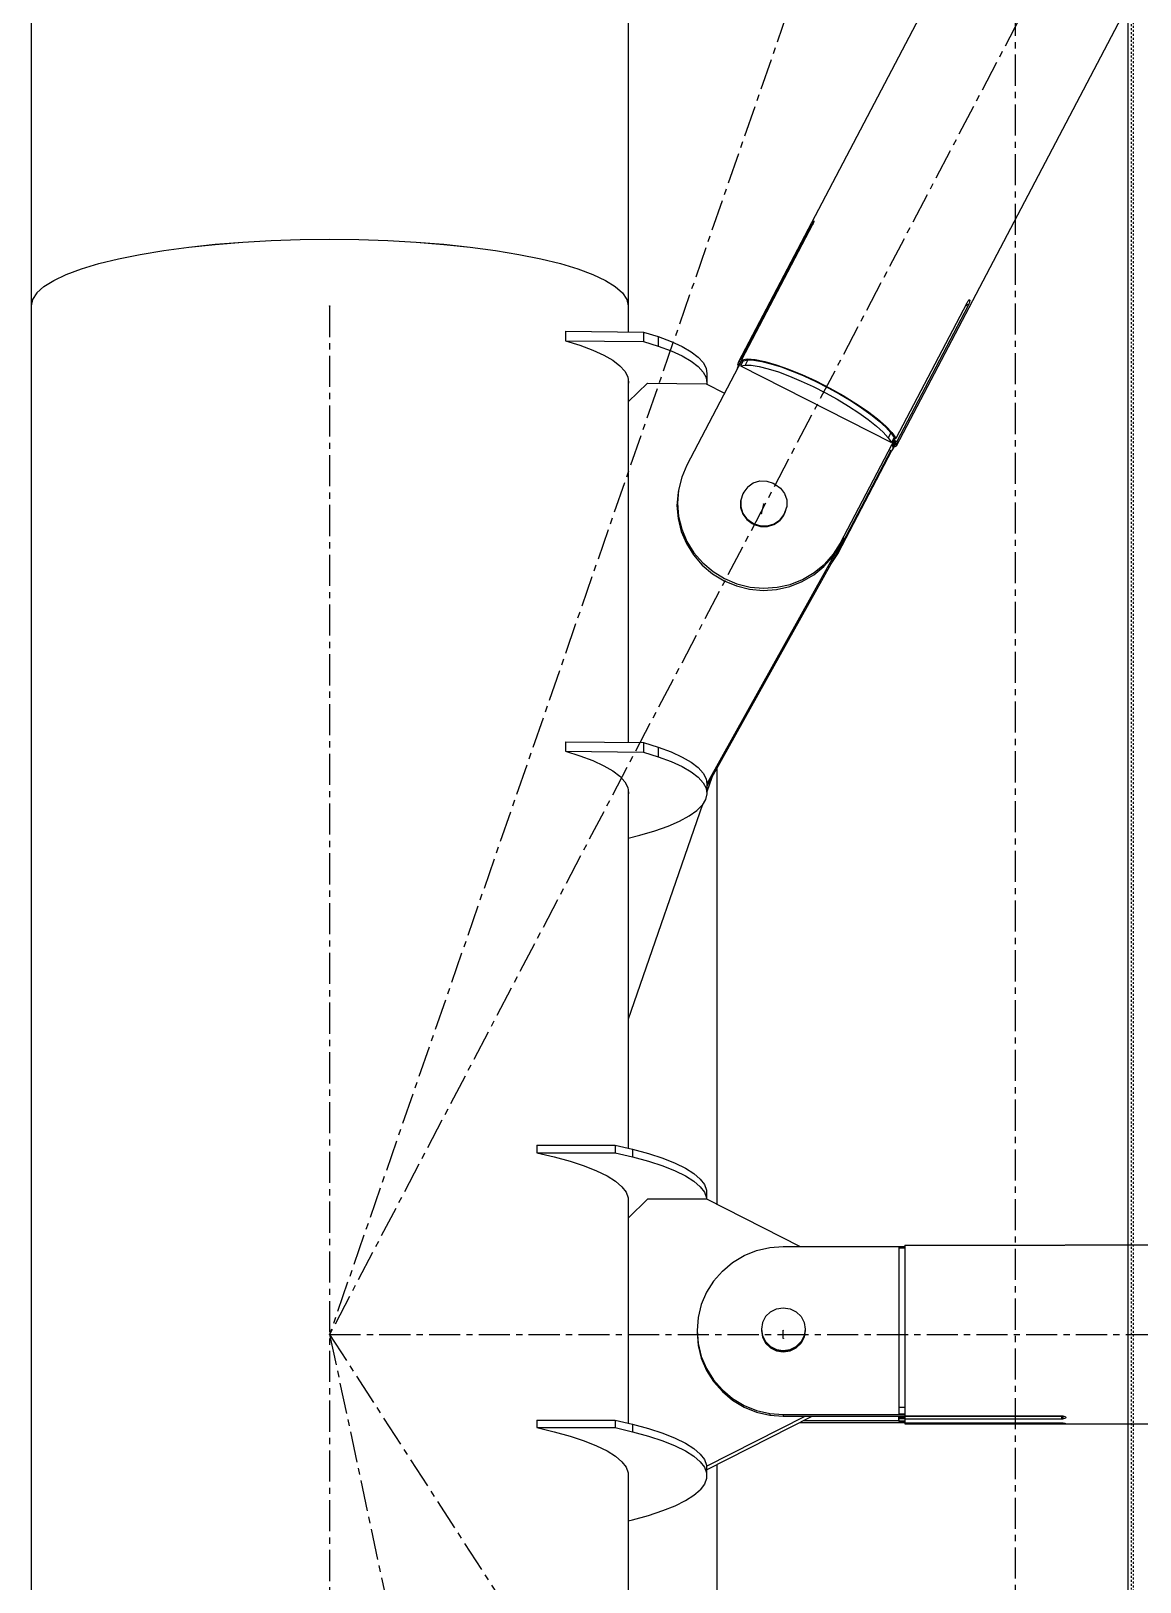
# Model space of a CAD drawing. Header units: millimetres. Extents: x 5143 to 30813, y 232 to 21408.
# Drawn here: x 22823.8 to 23106.8, y 18957.1 to 19352.9 of the extents above; entities that cross this region are included whole.
import ezdxf

# ---------------------------------------------------------------- set-up
doc = ezdxf.new("R2010")
doc.units = ezdxf.units.MM
doc.header["$LTSCALE"] = 0.25
for name, pattern in [('CENTER', [50.8, 31.75, -6.35, 6.35, -6.35]), ('XKITLINE00', [0]), ('XKITLINE02', [4, 2, -2])]:
    doc.linetypes.add(name, pattern=pattern)

msp = doc.modelspace()

# ---------------------------------------------------------------- linework, layer by layer
at = {"color": 8, "linetype": 'CENTER'}
for p, q in [((23075, 20197.81), (23075, 18543.85)), ((23430, 20030.97), (22900, 19020.27)), ((23075, 19525.62), (22900, 19020.27)), ((22900, 19282.77), (22900, 17654.86)), ((23010.76, 19232.18), (23010.19, 19229.73)), ((22899.99, 19020.27), (23429.99, 19020.28)), ((22900, 19020.27), (23075, 18200.27)), ((22900, 19020.27), (23430, 18200.27)), ((23015.8, 19019.27), (23015.8, 19021.28))]:
    msp.add_line(p, q, dxfattribs=at)
at = {"color": 8, "linetype": 'XKITLINE00'}
for p, q in [((22823.8, 20047.68), (22823.8, 19282.77)), ((22976.2, 19986.9), (22976.2, 19282.77)), ((23266.44, 19768.24), (23004.38, 19268.5)), ((23306.7, 19746.68), (23044.64, 19246.95)), ((23022.65, 19303.14), (23004.53, 19268.6)), ((23023.23, 19303.52), (23005.12, 19268.97)), ((23022.82, 19303.45), (23022.65, 19303.14)), ((23022.65, 19303.14), (23022.95, 19302.98)), ((23022.99, 19303.75), (23022.82, 19303.45)), ((23022.82, 19303.45), (23023.12, 19303.29)), ((23023.17, 19304.02), (23022.99, 19303.75)), ((23023.32, 19304.24), (23023.17, 19304.02)), ((23023.38, 19303.81), (23023.23, 19303.52)), ((23023.45, 19304.41), (23023.32, 19304.24)), ((23023.5, 19304.07), (23023.38, 19303.81)), ((23023.45, 19304.41), (23023.55, 19304.49)), ((23023.58, 19304.28), (23023.5, 19304.07)), ((23023.55, 19304.49), (23023.61, 19304.5)), ((23023.62, 19304.43), (23023.58, 19304.28)), ((23023.61, 19304.5), (23023.62, 19304.43)), ((22857.66, 19296.92), (22864.07, 19297.77)), ((22857.66, 19296.91), (22864.07, 19297.76)), ((22864.07, 19297.77), (22870.83, 19298.49)), ((22864.07, 19297.76), (22870.83, 19298.48)), ((22870.83, 19298.49), (22877.88, 19299.05)), ((22870.83, 19298.48), (22877.88, 19299.04)), ((22877.88, 19299.05), (22885.13, 19299.46)), ((22877.88, 19299.04), (22885.13, 19299.45)), ((22885.13, 19299.46), (22892.53, 19299.7)), ((22885.13, 19299.45), (22892.53, 19299.69)), ((22892.53, 19299.7), (22900, 19299.78)), ((22892.53, 19299.69), (22900, 19299.77)), ((22900, 19299.78), (22907.46, 19299.7)), ((22900, 19299.77), (22907.46, 19299.69)), ((22907.46, 19299.7), (22914.86, 19299.46)), ((22907.46, 19299.69), (22914.86, 19299.45)), ((22914.86, 19299.46), (22922.12, 19299.05)), ((22914.86, 19299.45), (22922.12, 19299.04)), ((22922.12, 19299.05), (22929.16, 19298.49)), ((22922.12, 19299.04), (22929.16, 19298.48)), ((22929.16, 19298.49), (22935.92, 19297.77)), ((22929.16, 19298.48), (22935.92, 19297.76)), ((22935.92, 19297.77), (22942.33, 19296.92)), ((22935.92, 19297.76), (22942.33, 19296.91)), ((22836.64, 19292.22), (22841.09, 19293.56)), ((22836.64, 19292.22), (22841.09, 19293.56)), ((22841.09, 19293.56), (22846.11, 19294.8)), ((22841.09, 19293.56), (22846.11, 19294.79)), ((22846.11, 19294.8), (22851.65, 19295.92)), ((22846.11, 19294.79), (22851.65, 19295.91)), ((22851.65, 19295.92), (22857.66, 19296.92)), ((22851.65, 19295.91), (22857.66, 19296.91)), ((22942.33, 19296.92), (22948.34, 19295.92)), ((22942.33, 19296.91), (22948.34, 19295.91)), ((22948.34, 19295.92), (22953.88, 19294.8)), ((22948.34, 19295.91), (22953.88, 19294.79)), ((22953.88, 19294.8), (22958.9, 19293.56)), ((22953.88, 19294.79), (22958.9, 19293.56)), ((22958.9, 19293.56), (22963.35, 19292.22)), ((22958.9, 19293.56), (22963.35, 19292.22)), ((22827.08, 19287.71), (22829.6, 19289.28)), ((22829.6, 19289.28), (22832.79, 19290.79)), ((22832.79, 19290.79), (22836.64, 19292.22)), ((22832.79, 19290.79), (22836.64, 19292.22)), ((22963.35, 19292.22), (22967.2, 19290.79)), ((22963.35, 19292.22), (22967.2, 19290.79)), ((22967.2, 19290.79), (22970.39, 19289.28)), ((22970.39, 19289.28), (22972.91, 19287.71)), ((22825.26, 19286.09), (22824.16, 19284.44)), ((22825.26, 19286.09), (22824.16, 19284.44)), ((22825.26, 19286.09), (22827.08, 19287.71)), ((22825.26, 19286.09), (22827.08, 19287.71)), ((22972.91, 19287.71), (22974.73, 19286.09)), ((22972.91, 19287.71), (22974.73, 19286.09)), ((22974.73, 19286.09), (22975.83, 19284.44)), ((22974.73, 19286.09), (22975.83, 19284.44)), ((22824.16, 19284.44), (22823.8, 19282.77)), ((22824.16, 19284.44), (22823.8, 19282.77)), ((22823.8, 19282.77), (22823.8, 17654.86)), ((22975.83, 19284.44), (22976.2, 19282.77)), ((22975.83, 19284.44), (22976.2, 19282.77)), ((22976.2, 19282.77), (22976.2, 19276.15)), ((23062.62, 19283.5), (23044.51, 19248.95)), ((23062.89, 19282.69), (23044.77, 19248.15)), ((23062.36, 19282.96), (23062.89, 19282.69)), ((23062.51, 19283.28), (23063.04, 19283.01)), ((23062.79, 19283.78), (23062.62, 19283.5)), ((23062.95, 19284.02), (23062.79, 19283.78)), ((23063.04, 19283.01), (23062.89, 19282.69)), ((23063.09, 19284.2), (23062.95, 19284.02)), ((23063.17, 19283.33), (23063.04, 19283.01)), ((23063.09, 19284.2), (23063.22, 19284.3)), ((23063.28, 19283.63), (23063.17, 19283.33)), ((23063.22, 19284.3), (23063.31, 19284.32)), ((23063.35, 19283.9), (23063.28, 19283.63)), ((23063.31, 19284.32), (23063.37, 19284.26)), ((23063.38, 19284.11), (23063.35, 19283.9)), ((23063.37, 19284.26), (23063.38, 19284.11)), ((22960.18, 19276.34), (22960.18, 19273.9)), ((22960.18, 19276.34), (22980.15, 19276.11)), ((22960.18, 19273.9), (22963.91, 19272.74)), ((22960.18, 19273.9), (22980.15, 19273.67)), ((22980.15, 19276.11), (22980.15, 19273.67)), ((22980.15, 19276.11), (22983.88, 19274.94)), ((22980.15, 19273.67), (22983.88, 19272.5)), ((22983.88, 19274.94), (22983.88, 19272.5)), ((22983.88, 19274.94), (22987.16, 19273.71)), ((22987.16, 19273.71), (22989.96, 19272.42)), ((22963.91, 19272.74), (22967.18, 19271.51)), ((22967.18, 19271.51), (22969.99, 19270.22)), ((22969.99, 19270.22), (22972.3, 19268.89)), ((22983.88, 19272.5), (22987.16, 19271.27)), ((22987.16, 19271.27), (22989.96, 19269.99)), ((22989.96, 19272.42), (22992.27, 19271.09)), ((22989.96, 19269.99), (22992.27, 19268.65)), ((22992.27, 19271.09), (22994.07, 19269.72)), ((22994.07, 19269.72), (22995.34, 19268.31)), ((22972.3, 19268.89), (22974.09, 19267.51)), ((22974.09, 19267.51), (22975.37, 19266.11)), ((22975.37, 19266.11), (22976.11, 19264.69)), ((23005.21, 19268.9), (22991.18, 19242.13)), ((22992.27, 19268.65), (22994.07, 19267.28)), ((22994.07, 19267.28), (22995.34, 19265.88)), ((22995.34, 19268.31), (22996.09, 19266.89)), ((22995.34, 19265.88), (22996.09, 19264.46)), ((22996.09, 19266.89), (22996.29, 19265.46)), ((22996.29, 19265.46), (22996.29, 19263.03)), ((23003.94, 19266.54), (23003.93, 19266.45)), ((23004.06, 19266.84), (23003.94, 19266.54)), ((23004.73, 19268.14), (23004.06, 19266.84)), ((23004.26, 19267.1), (23004.06, 19266.84)), ((23004.38, 19268.5), (23004.14, 19267.63)), ((23004.14, 19267.63), (23004.25, 19267.3)), ((23004.25, 19267.3), (23004.29, 19267.28)), ((23004.94, 19268.39), (23004.26, 19267.1)), ((23004.38, 19268.5), (23004.53, 19268.6)), ((23004.53, 19268.6), (23004.95, 19268.39)), ((23004.94, 19268.39), (23004.73, 19268.14)), ((23005.54, 19268.76), (23004.86, 19267.46)), ((23004.86, 19267.46), (23006.04, 19267.68)), ((23004.86, 19267.46), (23043.38, 19247.89)), ((23005.12, 19268.97), (23005.23, 19269.04)), ((23005.12, 19268.97), (23005.54, 19268.76)), ((23005.21, 19268.9), (23005.53, 19268.74)), ((23005.23, 19269.04), (23006.66, 19269.24)), ((23005.27, 19268.9), (23005.26, 19268.88)), ((23005.54, 19268.76), (23006.71, 19268.98)), ((23006.71, 19268.98), (23006.04, 19267.68)), ((23006.04, 19267.68), (23007.63, 19267.63)), ((23006.66, 19269.24), (23008.64, 19269.09)), ((23006.71, 19268.98), (23008.31, 19268.93)), ((23007.63, 19267.63), (23009.62, 19267.32)), ((23008.31, 19268.93), (23010.3, 19268.61)), ((23008.64, 19269.09), (23011.1, 19268.6)), ((23009.62, 19267.32), (23011.94, 19266.74)), ((23010.3, 19268.61), (23012.62, 19268.03)), ((23011.1, 19268.6), (23013.97, 19267.77)), ((23011.94, 19266.74), (23014.56, 19265.91)), ((23012.62, 19268.03), (23015.24, 19267.21)), ((23013.97, 19267.77), (23017.16, 19266.64)), ((23014.56, 19265.91), (23017.39, 19264.86)), ((23015.24, 19267.21), (23018.07, 19266.15)), ((23017.16, 19266.64), (23020.57, 19265.24)), ((23018.07, 19266.15), (23021.06, 19264.9)), ((22976.11, 19264.69), (22976.32, 19263.26)), ((22976.2, 19264.11), (22976.2, 19171.36)), ((22976.32, 19263.26), (22976.2, 19262.73)), ((22976.2, 19258.27), (22981.14, 19263.05)), ((22981.14, 19263.05), (22996.12, 19262.87)), ((22996.09, 19264.46), (22996.29, 19263.03)), ((22996.12, 19262.87), (23000.81, 19260.5)), ((22996.29, 19263.03), (22996.24, 19262.81)), ((23017.39, 19264.86), (23020.38, 19263.6)), ((23020.38, 19263.6), (23023.45, 19262.17)), ((23020.57, 19265.24), (23024.1, 19263.61)), ((23021.06, 19264.9), (23024.13, 19263.47)), ((23023.45, 19262.17), (23026.53, 19260.61)), ((23024.1, 19263.61), (23027.64, 19261.8)), ((23024.13, 19263.47), (23027.21, 19261.9)), ((23027.21, 19261.9), (23030.23, 19260.24)), ((23027.64, 19261.8), (23031.09, 19259.87)), ((23026.53, 19260.61), (23029.55, 19258.94)), ((23029.55, 19258.94), (23032.42, 19257.22)), ((23030.23, 19260.24), (23033.1, 19258.51)), ((23031.09, 19259.87), (23034.34, 19257.87)), ((23033.1, 19258.51), (23035.78, 19256.77)), ((23034.34, 19257.87), (23037.29, 19255.87)), ((23032.42, 19257.22), (23035.1, 19255.47)), ((23035.1, 19255.47), (23037.5, 19253.75)), ((23035.78, 19256.77), (23038.18, 19255.04)), ((23037.29, 19255.87), (23039.85, 19253.92)), ((23037.5, 19253.75), (23039.57, 19252.09)), ((23038.18, 19255.04), (23040.25, 19253.39)), ((23039.85, 19253.92), (23041.94, 19252.09)), ((23039.57, 19252.09), (23041.27, 19250.54)), ((23040.25, 19253.39), (23041.95, 19251.83)), ((23041.27, 19250.54), (23042.55, 19249.12)), ((23041.94, 19252.09), (23043.51, 19250.43)), ((23041.95, 19251.83), (23043.23, 19250.42)), ((23043.23, 19250.42), (23042.55, 19249.12)), ((23043.23, 19250.42), (23044.06, 19249.18)), ((23043.51, 19250.43), (23044.5, 19248.99)), ((23043.4, 19245.76), (23029.77, 19219.77)), ((23043.27, 19245.83), (23029.9, 19220.33)), ((23044.38, 19249), (23030.34, 19222.23)), ((23042.55, 19249.12), (23043.38, 19247.89)), ((23042.96, 19245.98), (23043.4, 19245.76)), ((23044.06, 19249.18), (23043.38, 19247.89)), ((23043.61, 19246.01), (23043.4, 19245.76)), ((23043.56, 19247.12), (23043.71, 19247.05)), ((23044.29, 19247.31), (23043.61, 19246.01)), ((23043.72, 19246.32), (23043.61, 19246.01)), ((23044.39, 19248.34), (23043.71, 19247.05)), ((23043.71, 19247.05), (23043.76, 19246.66)), ((23043.76, 19246.66), (23043.72, 19246.32)), ((23044.44, 19247.96), (23043.76, 19246.66)), ((23043.82, 19246.42), (23043.9, 19246.47)), ((23043.86, 19246.49), (23043.9, 19246.47)), ((23044.18, 19247), (23043.9, 19246.47)), ((23044.05, 19249.16), (23044.38, 19249)), ((23044.06, 19249.18), (23044.51, 19248.95)), ((23044.14, 19247.03), (23044.49, 19246.85)), ((23044.24, 19248.42), (23044.77, 19248.15)), ((23044.24, 19248.42), (23044.39, 19248.34)), ((23044.4, 19247.61), (23044.29, 19247.31)), ((23044.38, 19249), (23044.33, 19248.81)), ((23044.43, 19248.99), (23044.33, 19248.81)), ((23044.39, 19248.34), (23044.44, 19247.96)), ((23044.44, 19247.96), (23044.4, 19247.61)), ((23044.49, 19246.85), (23044.64, 19246.95)), ((23044.5, 19248.99), (23044.51, 19248.95)), ((23044.88, 19247.82), (23044.64, 19246.95)), ((23044.77, 19248.15), (23044.88, 19247.82)), ((22991.18, 19242.13), (22989.86, 19239.03)), ((22989.86, 19239.03), (22989.06, 19235.77)), ((23008.15, 19237.58), (23009.81, 19238.09)), ((23009.81, 19238.09), (23011.56, 19238.07)), ((23011.56, 19238.07), (23013.23, 19237.52)), ((22988.93, 19235.21), (22988.66, 19231.86)), ((22989.06, 19235.77), (22988.79, 19232.42)), ((22989.06, 19235.77), (22988.93, 19235.21)), ((23005.48, 19234.79), (23004.94, 19233.17)), ((23005.71, 19235.22), (23005.48, 19234.79)), ((23006.73, 19236.59), (23005.71, 19235.22)), ((23006.73, 19236.59), (23008.15, 19237.58)), ((23013.23, 19237.52), (23013.67, 19237.29)), ((23013.67, 19237.29), (23015.09, 19236.27)), ((23015.09, 19236.27), (23016.12, 19234.88)), ((23016.12, 19234.88), (23016.66, 19233.25)), ((22988.66, 19231.86), (22988.93, 19228.5)), ((22988.79, 19232.42), (22989.06, 19229.06)), ((23004.94, 19233.17), (23004.9, 19232.99)), ((23004.9, 19232.99), (23004.9, 19231.28)), ((23004.9, 19231.28), (23005.44, 19229.65)), ((23004.94, 19233.17), (23004.94, 19231.46)), ((23004.94, 19231.46), (23005.48, 19229.83)), ((23005.48, 19229.83), (23006.51, 19228.44)), ((23016.12, 19229.93), (23015.89, 19229.49)), ((23016.62, 19231.37), (23016.08, 19229.75)), ((23016.12, 19229.93), (23016.08, 19229.75)), ((23016.66, 19231.54), (23016.12, 19229.93)), ((23016.66, 19233.25), (23016.66, 19231.54)), ((22988.93, 19228.5), (22989.74, 19225.22)), ((22989.06, 19229.06), (22989.87, 19225.78)), ((23005.44, 19229.65), (23006.47, 19228.26)), ((23006.47, 19228.26), (23007.89, 19227.24)), ((23006.51, 19228.44), (23007.93, 19227.42)), ((23007.93, 19227.42), (23007.89, 19227.24)), ((23007.89, 19227.24), (23008.33, 19227.01)), ((23007.93, 19227.42), (23008.37, 19227.19)), ((23008.37, 19227.19), (23008.33, 19227.01)), ((23008.33, 19227.01), (23010, 19226.47)), ((23008.37, 19227.19), (23010.04, 19226.64)), ((23010, 19226.47), (23011.75, 19226.45)), ((23010.04, 19226.64), (23011.79, 19226.63)), ((23011.75, 19226.45), (23013.41, 19226.96)), ((23011.79, 19226.63), (23013.45, 19227.13)), ((23013.41, 19226.96), (23014.82, 19227.94)), ((23013.45, 19227.13), (23014.87, 19228.12)), ((23015.85, 19229.32), (23014.82, 19227.94)), ((23015.89, 19229.49), (23014.87, 19228.12)), ((23016.08, 19229.75), (23015.85, 19229.32)), ((23015.89, 19229.49), (23015.85, 19229.32)), ((22989.74, 19225.22), (22991.06, 19222.1)), ((22989.87, 19225.78), (22991.19, 19222.66)), ((22991.06, 19222.1), (22992.86, 19219.21)), ((22991.19, 19222.66), (22992.99, 19219.77)), ((23030.34, 19222.23), (23028.54, 19219.38)), ((23031.08, 19223.08), (23029.66, 19219.96)), ((23030.34, 19222.23), (23030.21, 19221.67)), ((23031.22, 19223.6), (23031.08, 19223.08)), ((23031.19, 19223.53), (23031.08, 19223.08)), ((22992.86, 19219.21), (22995.1, 19216.63)), ((22992.99, 19219.77), (22995.23, 19217.18)), ((23029.92, 19221.08), (22996.27, 19160.79)), ((23029.66, 19219.96), (22996.29, 19160.17)), ((23028.41, 19218.82), (23026.17, 19216.28)), ((23028.54, 19219.38), (23026.3, 19216.84)), ((23029.77, 19219.77), (23027.97, 19216.93)), ((23030.21, 19221.67), (23028.41, 19218.82)), ((23028.54, 19219.38), (23028.41, 19218.82)), ((23029.92, 19221.08), (23029.66, 19219.96)), ((23029.9, 19220.33), (23029.66, 19219.96)), ((23029.9, 19220.33), (23029.77, 19219.77)), ((23030.15, 19221.57), (23029.92, 19221.08)), ((22995.1, 19216.63), (22997.73, 19214.41)), ((22995.23, 19217.18), (22997.86, 19214.97)), ((22997.73, 19214.41), (23000.67, 19212.62)), ((22997.86, 19214.97), (23000.8, 19213.18)), ((23020.61, 19212.4), (23023.55, 19214.13)), ((23020.74, 19212.96), (23023.68, 19214.69)), ((23023.55, 19214.13), (23026.17, 19216.28)), ((23023.68, 19214.69), (23026.3, 19216.84)), ((23000.67, 19212.62), (23003.85, 19211.3)), ((23000.8, 19213.18), (23003.98, 19211.86)), ((23003.85, 19211.3), (23007.2, 19210.48)), ((23003.98, 19211.86), (23007.33, 19211.03)), ((23007.2, 19210.48), (23010.64, 19210.17)), ((23007.33, 19211.03), (23010.77, 19210.73)), ((23010.64, 19210.17), (23014.08, 19210.4)), ((23010.77, 19210.73), (23014.21, 19210.96)), ((23014.08, 19210.4), (23017.43, 19211.15)), ((23014.21, 19210.96), (23017.56, 19211.71)), ((23017.43, 19211.15), (23020.61, 19212.4)), ((23017.56, 19211.71), (23020.74, 19212.96)), ((22960.18, 19171.55), (22960.18, 19169.11)), ((22960.18, 19171.55), (22980.15, 19171.31)), ((22980.15, 19171.31), (22980.15, 19168.88)), ((22980.15, 19171.31), (22983.88, 19170.15)), ((22960.18, 19169.11), (22963.9, 19167.95)), ((22960.18, 19169.11), (22980.15, 19168.88)), ((22963.9, 19167.95), (22967.18, 19166.72)), ((22967.18, 19166.72), (22969.99, 19165.43)), ((22980.15, 19168.88), (22983.88, 19167.71)), ((22983.88, 19170.15), (22983.88, 19167.71)), ((22983.88, 19170.15), (22987.16, 19168.92)), ((22983.88, 19167.71), (22987.16, 19166.48)), ((22987.16, 19168.92), (22989.96, 19167.63)), ((22987.16, 19166.48), (22989.96, 19165.2)), ((22989.96, 19167.63), (22992.27, 19166.3)), ((22969.99, 19165.43), (22972.3, 19164.09)), ((22972.3, 19164.09), (22974.09, 19162.72)), ((22974.09, 19162.72), (22975.37, 19161.32)), ((22989.96, 19165.2), (22992.27, 19163.86)), ((22992.27, 19166.3), (22994.07, 19164.93)), ((22992.27, 19163.86), (22994.07, 19162.49)), ((22994.07, 19164.93), (22995.34, 19163.52)), ((22994.07, 19162.49), (22995.34, 19161.09)), ((22995.34, 19163.52), (22996.08, 19162.1)), ((22998.8, 19164.66), (22998.8, 19053.52)), ((22975.37, 19161.32), (22976.11, 19159.9)), ((22976.11, 19159.9), (22976.32, 19158.47)), ((22976.2, 19159.32), (22976.2, 19067.84)), ((22995.34, 19161.09), (22996.08, 19159.67)), ((22996.08, 19162.1), (22996.29, 19160.67)), ((22996.08, 19159.67), (22996.29, 19158.24)), ((22997.55, 19162.43), (22996.29, 19158.79)), ((22996.29, 19160.67), (22996.29, 19158.24)), ((22976.32, 19158.47), (22976.2, 19157.94)), ((22995.14, 19155.48), (22976.2, 19100.76)), ((22993.69, 19153.99), (22995.09, 19155.39)), ((22995.96, 19156.81), (22995.09, 19155.39)), ((22996.29, 19158.24), (22995.96, 19156.81)), ((22986.42, 19150.03), (22989.34, 19151.3)), ((22989.34, 19151.3), (22991.77, 19152.63)), ((22991.77, 19152.63), (22993.69, 19153.99)), ((22976.2, 19146.91), (22979.2, 19147.67)), ((22979.2, 19147.67), (22983.03, 19148.82)), ((22983.03, 19148.82), (22986.42, 19150.03)), ((22952.88, 19068.61), (22952.88, 19066.66)), ((22952.88, 19068.61), (22972.88, 19068.61)), ((22972.88, 19068.61), (22972.88, 19066.66)), ((22972.88, 19068.61), (22977.34, 19067.57)), ((22977.34, 19067.57), (22977.34, 19065.62)), ((22977.34, 19067.57), (22981.4, 19066.45)), ((22952.88, 19066.66), (22972.88, 19066.66)), ((22952.88, 19066.66), (22957.34, 19065.62)), ((22957.34, 19065.62), (22961.4, 19064.5)), ((22961.4, 19064.5), (22965.01, 19063.3)), ((22972.88, 19066.66), (22977.34, 19065.62)), ((22977.34, 19065.62), (22981.4, 19064.5)), ((22981.4, 19066.45), (22985.01, 19065.25)), ((22981.4, 19064.5), (22985.01, 19063.3)), ((22985.01, 19065.25), (22988.16, 19063.99)), ((22988.16, 19063.99), (22990.81, 19062.68)), ((22965.01, 19063.3), (22968.16, 19062.04)), ((22968.16, 19062.04), (22970.81, 19060.73)), ((22970.81, 19060.73), (22972.96, 19059.37)), ((22985.01, 19063.3), (22988.16, 19062.04)), ((22988.16, 19062.04), (22990.81, 19060.73)), ((22990.81, 19062.68), (22992.96, 19061.32)), ((22990.81, 19060.73), (22992.96, 19059.37)), ((22992.96, 19061.32), (22994.59, 19059.92)), ((22994.59, 19059.92), (22995.68, 19058.5)), ((22972.96, 19059.37), (22974.59, 19057.97)), ((22974.59, 19057.97), (22975.68, 19056.55)), ((22975.68, 19056.55), (22976.23, 19055.11)), ((22992.96, 19059.37), (22994.59, 19057.97)), ((22994.59, 19057.97), (22995.68, 19056.55)), ((22995.68, 19058.5), (22996.23, 19057.06)), ((22995.68, 19056.55), (22996.23, 19055.11)), ((22996.23, 19057.06), (22996.23, 19055.11)), ((22976.2, 19055.2), (22976.2, 19049.97)), ((22976.2, 19049.97), (22981.2, 19054.84)), ((22976.23, 19053.67), (22976.2, 19053.59)), ((22976.23, 19055.11), (22976.23, 19053.67)), ((22981.2, 19054.84), (22996.2, 19054.84)), ((22996.2, 19054.84), (23020.08, 19042.73)), ((22996.23, 19055.11), (22996.23, 19054.82)), ((22976.2, 19049.97), (22976.2, 18997.65)), ((23002.86, 19038.63), (23005.81, 19040.39)), ((23005.81, 19040.39), (23009, 19041.68)), ((23009, 19041.68), (23012.35, 19042.46)), ((23012.35, 19042.46), (23015.8, 19042.73)), ((23015.8, 19042.73), (23046.8, 19042.73)), ((23045.3, 19042.62), (23045.29, 19042.4)), ((23045.29, 19042.4), (23045.29, 19041.61)), ((23045.29, 19042.4), (23046.79, 19042.4)), ((23045.29, 19041.61), (23045.29, 19040.27)), ((23045.29, 19040.27), (23045.29, 19038.41)), ((23045.3, 19042.62), (23046.8, 19042.62)), ((23046.79, 19042.95), (23046.79, 19042.12)), ((23046.79, 19042.12), (23046.79, 19040.62)), ((23046.79, 19040.62), (23046.79, 19038.5)), ((23046.8, 19043.07), (23086.8, 19043.07)), ((23046.8, 19043.07), (23046.79, 19042.95)), ((23086.8, 19043.07), (23087.11, 19043.08)), ((23087.11, 19043.08), (23087.39, 19043.08)), ((23087.39, 19043.08), (23087.63, 19043.09)), ((23087.63, 19043.09), (23087.8, 19043.1)), ((23087.8, 19043.1), (23242.19, 19043.1)), ((23000.24, 19036.44), (22998, 19033.89)), ((23000.24, 19036.44), (23002.86, 19038.63)), ((23045.29, 19038.41), (23045.29, 19036.1)), ((23045.29, 19036.1), (23045.29, 19033.37)), ((23046.79, 19038.5), (23046.79, 19035.83)), ((23046.79, 19035.83), (23046.79, 19032.68)), ((22998, 19033.89), (22996.19, 19031.02)), ((23045.29, 19033.37), (23045.29, 19030.31)), ((23046.79, 19032.68), (23046.79, 19029.16)), ((22994.87, 19027.91), (22994.07, 19024.63)), ((22996.19, 19031.02), (22994.87, 19027.91)), ((23045.29, 19030.31), (23045.29, 19026.99)), ((23046.79, 19029.16), (23046.79, 19025.37)), ((22994.07, 19024.63), (22993.8, 19021.28)), ((23011.26, 19024.85), (23010.47, 19023.32)), ((23011.26, 19024.85), (23012.5, 19026.05)), ((23012.5, 19026.05), (23014.06, 19026.83)), ((23014.06, 19026.83), (23015.8, 19027.1)), ((23015.8, 19027.1), (23017.53, 19026.83)), ((23017.53, 19026.83), (23019.09, 19026.05)), ((23019.09, 19026.05), (23020.33, 19024.85)), ((23020.33, 19024.85), (23021.12, 19023.32)), ((23045.29, 19026.99), (23045.29, 19023.5)), ((23046.79, 19025.37), (23046.79, 19021.43)), ((22993.8, 19021.28), (22993.8, 19020.83)), ((22993.8, 19021.28), (22994.07, 19017.92)), ((22993.8, 19020.83), (22994.07, 19017.48)), ((23010.47, 19023.32), (23010.2, 19021.64)), ((23010.2, 19021.64), (23010.47, 19019.95)), ((23010.2, 19021.64), (23010.2, 19021.46)), ((23010.2, 19021.46), (23010.47, 19019.77)), ((23010.2, 19021.46), (23010.2, 19021.28)), ((23010.2, 19021.46), (23010.47, 19019.77)), ((23010.2, 19021.28), (23010.47, 19019.59)), ((23021.12, 19023.32), (23021.4, 19021.64)), ((23021.4, 19021.64), (23021.12, 19019.95)), ((23021.4, 19021.46), (23021.12, 19019.77)), ((23021.4, 19021.46), (23021.12, 19019.77)), ((23021.4, 19021.28), (23021.12, 19019.59)), ((23021.4, 19021.64), (23021.4, 19021.46)), ((23021.4, 19021.46), (23021.4, 19021.28)), ((23045.29, 19023.5), (23045.29, 19019.93)), ((23046.79, 19021.43), (23046.79, 19017.45)), ((22994.07, 19017.92), (22994.87, 19014.65)), ((22994.07, 19017.48), (22994.87, 19014.21)), ((23010.47, 19019.95), (23011.26, 19018.43)), ((23010.47, 19019.77), (23011.26, 19018.25)), ((23010.47, 19019.77), (23011.26, 19018.25)), ((23010.47, 19019.59), (23011.26, 19018.07)), ((23011.26, 19018.43), (23012.5, 19017.22)), ((23011.26, 19018.25), (23012.5, 19017.04)), ((23011.26, 19018.25), (23012.5, 19017.04)), ((23011.26, 19018.07), (23012.5, 19016.86)), ((23012.5, 19017.22), (23014.06, 19016.45)), ((23012.5, 19017.04), (23014.06, 19016.27)), ((23012.5, 19017.04), (23014.06, 19016.27)), ((23012.5, 19016.86), (23014.06, 19016.09)), ((23014.06, 19016.45), (23015.8, 19016.18)), ((23014.06, 19016.27), (23015.8, 19016)), ((23014.06, 19016.27), (23015.8, 19016)), ((23014.06, 19016.09), (23015.8, 19015.82)), ((23015.8, 19016.18), (23017.53, 19016.45)), ((23015.8, 19016), (23017.53, 19016.27)), ((23015.8, 19016), (23017.53, 19016.27)), ((23015.8, 19016.18), (23015.8, 19016)), ((23015.8, 19015.82), (23017.53, 19016.09)), ((23017.53, 19016.45), (23019.09, 19017.22)), ((23017.53, 19016.27), (23019.09, 19017.04)), ((23017.53, 19016.27), (23019.09, 19017.04)), ((23017.53, 19016.09), (23019.09, 19016.86)), ((23019.09, 19017.22), (23020.33, 19018.43)), ((23019.09, 19017.04), (23020.33, 19018.25)), ((23019.09, 19017.04), (23020.33, 19018.25)), ((23019.09, 19016.86), (23020.33, 19018.07)), ((23021.12, 19019.95), (23020.33, 19018.43)), ((23021.12, 19019.77), (23020.33, 19018.25)), ((23021.12, 19019.77), (23020.33, 19018.25)), ((23021.12, 19019.59), (23020.33, 19018.07)), ((23045.29, 19019.93), (23045.29, 19016.36)), ((23045.29, 19016.36), (23045.29, 19012.9)), ((23046.79, 19017.45), (23046.79, 19013.55)), ((22994.87, 19014.65), (22996.19, 19011.54)), ((22994.87, 19014.21), (22996.19, 19011.1)), ((23015.8, 19016), (23015.8, 19015.82)), ((23045.29, 19012.9), (23045.29, 19009.62)), ((23046.79, 19013.55), (23046.79, 19009.86)), ((22996.19, 19011.54), (22998, 19008.67)), ((22996.19, 19011.1), (22998, 19008.23)), ((22998, 19008.67), (23000.24, 19006.12)), ((22998, 19008.23), (23000.24, 19005.67)), ((23045.29, 19009.62), (23045.29, 19006.62)), ((23046.79, 19009.86), (23046.79, 19006.49)), ((23000.24, 19006.12), (23002.86, 19003.93)), ((23000.24, 19005.67), (23002.86, 19003.48)), ((23045.29, 19006.62), (23045.29, 19003.97)), ((23046.79, 19006.49), (23046.79, 19003.54)), ((23002.86, 19003.93), (23005.81, 19002.17)), ((23002.86, 19003.48), (23005.81, 19001.73)), ((23005.81, 19002.17), (23009, 19000.88)), ((23005.81, 19001.73), (23009, 19000.44)), ((23009, 19000.88), (23012.35, 19000.1)), ((23009, 19000.44), (23012.35, 18999.65)), ((23045.29, 19003.97), (23045.29, 19001.74)), ((23045.29, 19001.74), (23045.3, 18999.98)), ((23045.29, 19001.74), (23046.79, 19001.74)), ((23046.79, 19003.54), (23046.79, 19001.09)), ((23046.79, 19001.09), (23046.8, 18999.53)), ((22952.88, 18998.43), (22972.88, 18998.43)), ((22952.88, 18998.43), (22952.88, 18996.48)), ((22952.88, 18996.48), (22957.34, 18995.44)), ((22952.88, 18996.48), (22972.88, 18996.48)), ((22972.88, 18998.43), (22977.34, 18997.39)), ((22972.88, 18998.43), (22972.88, 18996.48)), ((22972.88, 18996.48), (22977.34, 18995.44)), ((22977.34, 18997.39), (22981.4, 18996.26)), ((22977.34, 18997.39), (22977.34, 18995.44)), ((22981.4, 18996.26), (22985.01, 18995.07)), ((22996.23, 18986.62), (23021.4, 18999.39)), ((22996.23, 18985.73), (23023.16, 18999.39)), ((23012.35, 19000.1), (23012.35, 18999.65)), ((23012.35, 19000.1), (23015.8, 18999.83)), ((23012.35, 18999.65), (23015.8, 18999.39)), ((23015.8, 18999.83), (23046.8, 18999.83)), ((23015.8, 18999.83), (23015.8, 18999.39)), ((23015.8, 18999.39), (23086.8, 18999.39)), ((23020.08, 18997.83), (23046.8, 18997.83)), ((23020.96, 18998.27), (23045.3, 18998.27)), ((23045.3, 18999.98), (23046.8, 18999.98)), ((23045.3, 18999.39), (23045.3, 18999.15)), ((23045.3, 18998.49), (23045.3, 18999.15)), ((23045.3, 18999.15), (23046.8, 18999.15)), ((23045.3, 18998.79), (23046.8, 18998.79)), ((23045.3, 18998.49), (23045.3, 18998.25)), ((23045.3, 18998.25), (23045.3, 18998.08)), ((23045.3, 18998.25), (23046.8, 18998.25)), ((23045.3, 18998.08), (23046.8, 18998.08)), ((23046.8, 18999.53), (23086.8, 18999.53)), ((23046.8, 18999.39), (23046.8, 18999.15)), ((23046.8, 18999.39), (23046.8, 18998.74)), ((23046.8, 18998.74), (23086.8, 18998.74)), ((23046.8, 18998.74), (23046.8, 18998)), ((23046.8, 18998), (23046.8, 18997.67)), ((23046.8, 18997.67), (23046.8, 18997.48)), ((23046.8, 18997.67), (23086.8, 18997.67)), ((23046.8, 18997.48), (23086.8, 18997.48)), ((23086.8, 18999.53), (23086.8, 18999.39)), ((23086.8, 18999.53), (23087.11, 18999.51)), ((23086.8, 18999.39), (23086.8, 18998.74)), ((23086.8, 18998.74), (23087.11, 18998.76)), ((23086.8, 18997.67), (23086.8, 18997.48)), ((23086.8, 18997.67), (23087.11, 18997.67)), ((23086.8, 18997.48), (23087.11, 18997.48)), ((23087.11, 18999.51), (23087.39, 18999.45)), ((23087.11, 18999.51), (23087.11, 18998.76)), ((23087.11, 18998.76), (23087.39, 18998.8)), ((23087.11, 18997.67), (23087.11, 18997.48)), ((23087.11, 18997.67), (23087.39, 18997.65)), ((23087.11, 18997.48), (23087.39, 18997.47)), ((23087.39, 18999.45), (23087.63, 18999.35)), ((23087.39, 18998.8), (23087.63, 18998.86)), ((23087.39, 18997.65), (23087.63, 18997.62)), ((23087.39, 18997.47), (23087.63, 18997.47)), ((23087.63, 18999.35), (23087.8, 18999.23)), ((23087.63, 18998.86), (23087.8, 18998.94)), ((23087.63, 18997.62), (23087.8, 18997.58)), ((23087.63, 18997.47), (23087.8, 18997.46)), ((23087.8, 18999.23), (23087.88, 18999.13)), ((23087.88, 18999.03), (23087.8, 18998.94)), ((23087.8, 18997.58), (23087.88, 18997.54)), ((23087.8, 18997.46), (23087.88, 18997.5)), ((23087.8, 18997.46), (23242.19, 18997.46)), ((23087.88, 18999.13), (23087.88, 18999.03)), ((23087.88, 18997.54), (23087.88, 18997.5)), ((22957.34, 18995.44), (22961.4, 18994.31)), ((22961.4, 18994.31), (22965.01, 18993.12)), ((22965.01, 18993.12), (22968.16, 18991.86)), ((22977.34, 18995.44), (22981.4, 18994.31)), ((22981.4, 18994.31), (22985.01, 18993.12)), ((22985.01, 18995.07), (22988.16, 18993.81)), ((22985.01, 18993.12), (22988.16, 18991.86)), ((22988.16, 18993.81), (22990.81, 18992.49)), ((22990.81, 18992.49), (22992.96, 18991.13)), ((22968.16, 18991.86), (22970.81, 18990.54)), ((22970.81, 18990.54), (22972.96, 18989.18)), ((22972.96, 18989.18), (22974.59, 18987.79)), ((22988.16, 18991.86), (22990.81, 18990.54)), ((22990.81, 18990.54), (22992.96, 18989.18)), ((22992.96, 18991.13), (22994.59, 18989.74)), ((22992.96, 18989.18), (22994.59, 18987.79)), ((22994.59, 18989.74), (22995.68, 18988.32)), ((22995.68, 18988.32), (22996.23, 18986.88)), ((22974.59, 18987.79), (22975.68, 18986.37)), ((22975.68, 18986.37), (22976.23, 18984.93)), ((22976.2, 18985.01), (22976.2, 18935.26)), ((22976.23, 18984.93), (22976.23, 18983.49)), ((22994.59, 18987.79), (22995.68, 18986.37)), ((22995.68, 18986.37), (22996.23, 18984.93)), ((22996.23, 18986.88), (22996.23, 18984.93)), ((22996.23, 18984.93), (22996.23, 18983.49)), ((22998.8, 18987.03), (22998.8, 18917.04)), ((22976.23, 18983.49), (22976.2, 18983.4)), ((22992.96, 18979.23), (22994.59, 18980.63)), ((22995.68, 18982.05), (22994.59, 18980.63)), ((22996.23, 18983.49), (22995.68, 18982.05)), ((22985.01, 18975.3), (22988.16, 18976.56)), ((22988.16, 18976.56), (22990.82, 18977.87)), ((22990.82, 18977.87), (22992.96, 18979.23)), ((22976.2, 18972.71), (22977.35, 18972.98)), ((22977.35, 18972.98), (22981.4, 18974.1)), ((22981.4, 18974.1), (22985.01, 18975.3))]:
    msp.add_line(p, q, dxfattribs=at)
at = {"color": 3, "linetype": 'XKITLINE02'}
for p, q in [((23103.79, 18662.93), (23103.79, 19842.73)), ((23104.64, 18638.14), (23104.64, 19841.66)), ((23105.17, 18639.71), (23105.17, 19842.61)), ((23103.79, 18997.46), (23103.79, 19043.1))]:
    msp.add_line(p, q, dxfattribs=at)
at = {"color": 7, "linetype": 'XKITLINE00'}
for p, q in [((23103.79, 19043.1), (23103.79, 19359.75)), ((23103.79, 18747), (23103.79, 18997.46))]:
    msp.add_line(p, q, dxfattribs=at)
at = {"color": 8, "linetype": 'XKITLINE00'}
for centre in [(22900, 19282.77), (23010.19, 19229.73), (23010.76, 19232.18), (22899.99, 19020.27), (22900, 19020.27), (22900, 19020.27), (22900, 19020.27), (22900, 19020.27), (23015.8, 19021.28), (23015.8, 19019.27)]:
    msp.add_circle(centre, 0.05, dxfattribs=at)

doc.saveas('drawing.dxf')
